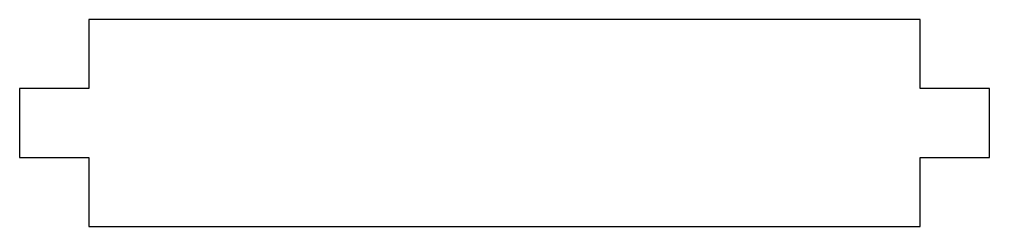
# Model space of a CAD drawing. Header units: millimetres. Extents: x -9 to 131, y -15 to 15.
import ezdxf

# ---------------------------------------------------------------- set-up
doc = ezdxf.new("R2010")
doc.units = ezdxf.units.MM

msp = doc.modelspace()

# ---------------------------------------------------------------- linework, layer by layer
msp.add_lwpolyline([(120.87, -14.81), (120.87, -4.81), (130.87, -4.81), (130.87, 5.19), (120.87, 5.19), (120.87, 15.19), (0.87, 15.19), (0.87, 5.19), (-9.13, 5.19), (-9.13, -4.81), (0.87, -4.81), (0.87, -14.81)], close=True)

doc.saveas('drawing.dxf')
